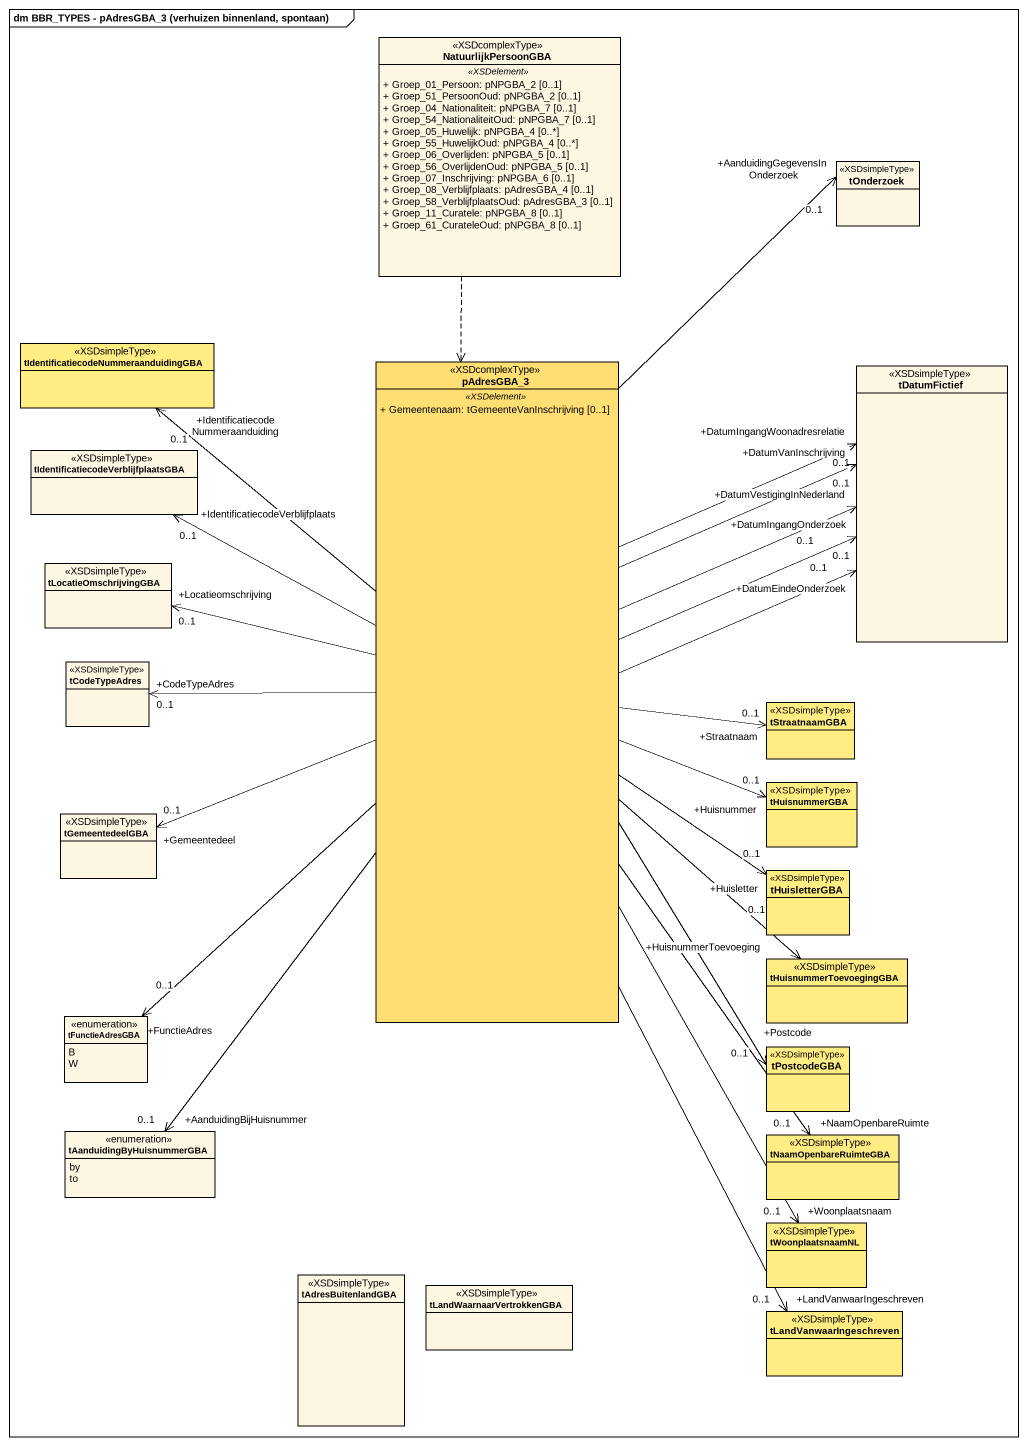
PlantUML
@startuml
mainframe dm BBR_TYPES - pAdresGBA_3 (verhuizen binnenland, spontaan)
hide circle
hide empty members
skinparam classAttributeIconSize 0
class NatuurlijkPersoonGBA <<XSDcomplexType>> {
  .. <<XSDelement>> ..
  + Groep_01_Persoon: pNPGBA_2 [0..1]
  + Groep_51_PersoonOud: pNPGBA_2 [0..1]
  + Groep_04_Nationaliteit: pNPGBA_7 [0..1]
  + Groep_54_NationaliteitOud: pNPGBA_7 [0..1]
  + Groep_05_Huwelijk: pNPGBA_4 [0..*]
  + Groep_55_HuwelijkOud: pNPGBA_4 [0..*]
  + Groep_06_Overlijden: pNPGBA_5 [0..1]
  + Groep_56_OverlijdenOud: pNPGBA_5 [0..1]
  + Groep_07_Inschrijving: pNPGBA_6 [0..1]
  + Groep_08_Verblijfplaats: pAdresGBA_4 [0..1]
  + Groep_58_VerblijfplaatsOud: pAdresGBA_3 [0..1]
  + Groep_11_Curatele: pNPGBA_8 [0..1]
  + Groep_61_CurateleOud: pNPGBA_8 [0..1]
}
class tOnderzoek <<XSDsimpleType>>
class "tIdentificatiecodeNummeraanduidingGBA" as tIdentificatiecodeNummeraand <<XSDsimpleType>> #FFED83
class pAdresGBA_3 <<XSDcomplexType>> #FFDE73 {
  .. <<XSDelement>> ..
  + Gemeentenaam: tGemeenteVanInschrijving [0..1]
}
class tDatumFictief <<XSDsimpleType>>
class "tIdentificatiecodeVerblijfplaatsGBA" as tIdentificatiecodeVerblijfpl <<XSDsimpleType>>
class tLocatieOmschrijvingGBA <<XSDsimpleType>>
class tCodeTypeAdres <<XSDsimpleType>>
class tStraatnaamGBA <<XSDsimpleType>> #FFED83
class tHuisnummerGBA <<XSDsimpleType>> #FFED83
class tGemeentedeelGBA <<XSDsimpleType>>
class tHuisletterGBA <<XSDsimpleType>> #FFED83
class tHuisnummerToevoegingGBA <<XSDsimpleType>> #FFED83
enum tFunctieAdresGBA {
  B
  W
}
class tPostcodeGBA <<XSDsimpleType>> #FFED83
enum tAanduidingByHuisnummerGBA {
  by
  to
}
class tNaamOpenbareRuimteGBA <<XSDsimpleType>> #FFED83
class tWoonplaatsnaamNL <<XSDsimpleType>> #FFED83
class tAdresBuitenlandGBA <<XSDsimpleType>>
class tLandWaarnaarVertrokkenGBA <<XSDsimpleType>>
class tLandVanwaarIngeschreven <<XSDsimpleType>> #FFED83
NatuurlijkPersoonGBA ..> pAdresGBA_3
pAdresGBA_3 -up-> "+AanduidingGegevensInOnderzoek\n0..1" tOnderzoek
pAdresGBA_3 -up-> "+IdentificatiecodeNummeraanduiding\n0..1" tIdentificatiecodeNummeraand
pAdresGBA_3 -right-> "+DatumIngangWoonadresrelatie\n0..1" tDatumFictief
pAdresGBA_3 -right-> "+DatumVanInschrijving\n0..1" tDatumFictief
pAdresGBA_3 -right-> "+DatumIngangOnderzoek\n0..1" tDatumFictief
pAdresGBA_3 -right-> "+DatumVestigingInNederland\n0..1" tDatumFictief
pAdresGBA_3 -right-> "+DatumEindeOnderzoek\n0..1" tDatumFictief
pAdresGBA_3 -left-> "+IdentificatiecodeVerblijfplaats\n0..1" tIdentificatiecodeVerblijfpl
pAdresGBA_3 -left-> "+Locatieomschrijving\n0..1" tLocatieOmschrijvingGBA
pAdresGBA_3 -left-> "+CodeTypeAdres\n0..1" tCodeTypeAdres
pAdresGBA_3 -right-> "+Straatnaam\n0..1" tStraatnaamGBA
pAdresGBA_3 -right-> "+Huisnummer\n0..1" tHuisnummerGBA
pAdresGBA_3 -left-> "+Gemeentedeel\n0..1" tGemeentedeelGBA
pAdresGBA_3 --> "+Huisletter\n0..1" tHuisletterGBA
pAdresGBA_3 --> "+HuisnummerToevoeging\n0..1" tHuisnummerToevoegingGBA
pAdresGBA_3 --> "+FunctieAdres\n0..1" tFunctieAdresGBA
pAdresGBA_3 --> "+Postcode\n0..1" tPostcodeGBA
pAdresGBA_3 --> "+AanduidingBijHuisnummer\n0..1" tAanduidingByHuisnummerGBA
pAdresGBA_3 --> "+NaamOpenbareRuimte\n0..1" tNaamOpenbareRuimteGBA
pAdresGBA_3 --> "+Woonplaatsnaam\n0..1" tWoonplaatsnaamNL
pAdresGBA_3 --> "+LandVanwaarIngeschreven\n0..1" tLandVanwaarIngeschreven
@enduml
